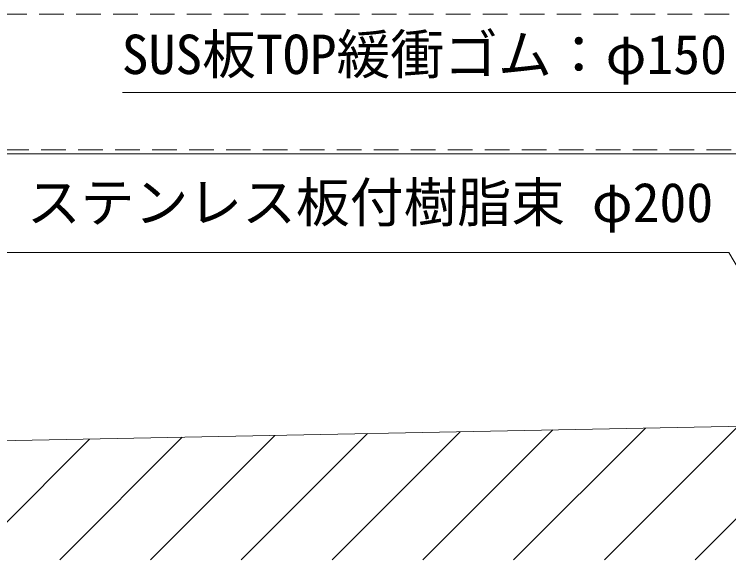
# Model space of a CAD drawing. Units: millimetres, scale not verified. Extents: x -4007 to 4007, y -2741 to 2832.
# Drawn here: x 2379 to 3075, y -1932 to -1400 of the extents above; entities that cross this region are included whole.
import ezdxf
from ezdxf.enums import TextEntityAlignment as Align

# ---------------------------------------------------------------- set-up
doc = ezdxf.new("R2010")
doc.units = ezdxf.units.MM
doc.header["$LTSCALE"] = 20
doc.linetypes.add('DASHED1', pattern=[1.8, 1.2, -0.6])
for name, color, linetype, lineweight in [('0-8_A-B03-文字_書込_小', 7, 'Continuous', 9), ('0-9_A-E01-仕上太線', 5, 'Continuous', 9), ('0-F_A-C03-壁種別', 4, 'Continuous', 9), ('1-1_ｱﾙﾐ', 1, 'Continuous', 9)]:
    doc.layers.add(name, color=color, linetype=linetype, lineweight=lineweight)
doc.styles.add('ＭＳ ゴシック', font='')
doc.styles.get('ＭＳ ゴシック').set_extended_font_data('MS Gothic')

msp = doc.modelspace()

# ---------------------------------------------------------------- linework, layer by layer
at = {"layer": '0-8_A-B03-文字_書込_小'}
for points in [[(2484.41, -1476.17), (3101.75, -1476.17), (3134.37, -1531.19)], [(2158.4, -1632.35), (3074.86, -1632.35), (3136.09, -1735.66)]]:
    msp.add_lwpolyline(points, dxfattribs=at)
at = {"layer": '0-9_A-E01-仕上太線', "color": 4}
msp.add_line((3798.99, -1787.13), (279.18, -1857.52), dxfattribs=at)
at = {"layer": '0-F_A-C03-壁種別'}
for p, q in [((2953.62, -1931.56), (3083.75, -1801.43)), ((3042.01, -1931.56), (3173.94, -1799.63)), ((2600.07, -1931.56), (2722.98, -1808.65)), ((2688.46, -1931.56), (2813.17, -1806.84)), ((2776.85, -1931.56), (2903.37, -1805.04)), ((2865.23, -1931.56), (2993.56, -1803.24)), ((2334.9, -1931.56), (2452.41, -1814.06)), ((2423.29, -1931.56), (2542.6, -1812.26)), ((2511.68, -1931.56), (2632.79, -1810.45))]:
    msp.add_line(p, q, dxfattribs=at)
at = {"layer": '1-1_ｱﾙﾐ', "color": 4, "linetype": 'DASHED1'}
for p, q in [((279.18, -1400.1), (3798.99, -1400.1)), ((929.18, -1532.1), (3229.18, -1532.1))]:
    msp.add_line(p, q, dxfattribs=at)
at = {"layer": '1-1_ｱﾙﾐ'}
msp.add_line((929.18, -1536.1), (3229.18, -1536.1), dxfattribs=at)

# ---------------------------------------------------------------- texts
at = {"layer": '0-8_A-B03-文字_書込_小', "style": 'ＭＳ ゴシック'}
for s, p in [('SUS板TOP緩衝ゴム：φ150', (2483.62, -1469.88)), ('ＢＢ支柱 ステンレス板付樹脂束 φ200', (2155.5, -1614.11))]:
    msp.add_text(s, height=38.42, dxfattribs=at).set_placement(p, align=Align.BOTTOM_LEFT)

doc.saveas('drawing.dxf')
